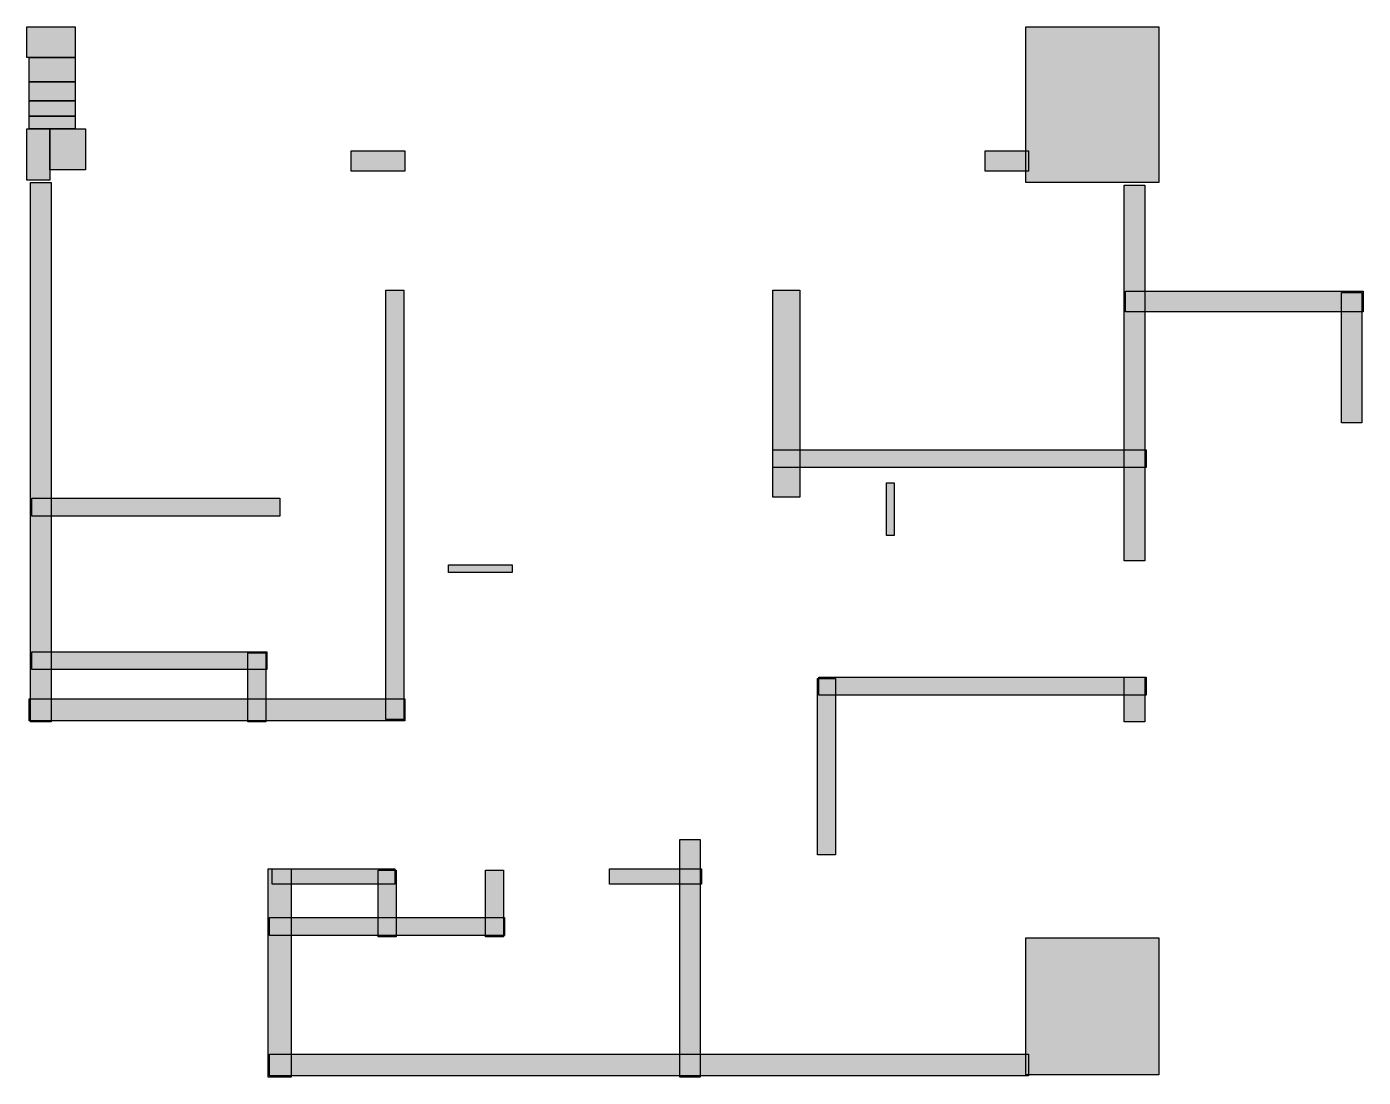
# Model space of a CAD drawing. Header units: centimetres. Extents: x 33 to 954, y 12 to 736.
import ezdxf

# ---------------------------------------------------------------- set-up
doc = ezdxf.new("R2010")
doc.units = ezdxf.units.CM
doc.layers.add('WALL', color=7, linetype='Continuous')

msp = doc.modelspace()

# ---------------------------------------------------------------- hatches: boundary and pattern name
at = {"layer": 'WALL'}
h = msp.add_hatch(color=256, dxfattribs=at)
h.dxf.hatch_style = 1
h.paths.add_polyline_path([(33.44, 735.68), (66.88, 735.68), (66.88, 714.56), (33.44, 714.56)])
h = msp.add_hatch(color=256, dxfattribs=at)
h.dxf.hatch_style = 1
h.paths.add_polyline_path([(721.6, 735.68), (813.12, 735.68), (813.12, 628.32), (721.6, 628.32)])
h = msp.add_hatch(color=256, dxfattribs=at)
h.dxf.hatch_style = 1
h.paths.add_polyline_path([(35.2, 714.56), (66.88, 714.56), (66.88, 697.84), (35.2, 697.84)])
h = msp.add_hatch(color=256, dxfattribs=at)
h.dxf.hatch_style = 1
h.paths.add_polyline_path([(35.2, 697.84), (66.88, 697.84), (66.88, 684.64), (35.2, 684.64)])
h = msp.add_hatch(color=256, dxfattribs=at)
h.dxf.hatch_style = 1
h.paths.add_polyline_path([(35.2, 684.64), (66.88, 684.64), (66.88, 674.08), (35.2, 674.08)])
h = msp.add_hatch(color=256, dxfattribs=at)
h.dxf.hatch_style = 1
h.paths.add_polyline_path([(35.2, 674.08), (66.88, 674.08), (66.88, 665.28), (35.2, 665.28)])
h = msp.add_hatch(color=256, dxfattribs=at)
h.dxf.hatch_style = 1
h.paths.add_polyline_path([(33.44, 665.28), (49.28, 665.28), (49.28, 630.08), (33.44, 630.08)])
h = msp.add_hatch(color=256, dxfattribs=at)
h.dxf.hatch_style = 1
h.paths.add_polyline_path([(49.28, 665.28), (73.92, 665.28), (73.92, 637.12), (49.28, 637.12)])
h = msp.add_hatch(color=256, dxfattribs=at)
h.dxf.hatch_style = 1
h.paths.add_polyline_path([(256.96, 650.32), (293.92, 650.32), (293.92, 636.24), (256.96, 636.24)])
h = msp.add_hatch(color=256, dxfattribs=at)
h.dxf.hatch_style = 1
h.paths.add_polyline_path([(693.44, 650.32), (723.36, 650.32), (723.36, 636.24), (693.44, 636.24)])
h = msp.add_hatch(color=256, dxfattribs=at)
h.dxf.hatch_style = 1
h.paths.add_polyline_path([(36.08, 628.32), (50.16, 628.32), (50.16, 256.96), (36.08, 256.96)])
h = msp.add_hatch(color=256, dxfattribs=at)
h.dxf.hatch_style = 1
h.paths.add_polyline_path([(789.36, 626.56), (803.44, 626.56), (803.44, 367.84), (789.36, 367.84)])
h = msp.add_hatch(color=256, dxfattribs=at)
h.dxf.hatch_style = 1
h.paths.add_polyline_path([(280.72, 554.4), (293.04, 554.4), (293.04, 258.72), (280.72, 258.72)])
h = msp.add_hatch(color=256, dxfattribs=at)
h.dxf.hatch_style = 1
h.paths.add_polyline_path([(547.36, 554.4), (565.84, 554.4), (565.84, 411.84), (547.36, 411.84)])
h = msp.add_hatch(color=256, dxfattribs=at)
h.dxf.hatch_style = 1
h.paths.add_polyline_path([(790.24, 553.52), (953.92, 553.52), (953.92, 539.44), (790.24, 539.44)])
h = msp.add_hatch(color=256, dxfattribs=at)
h.dxf.hatch_style = 1
h.paths.add_polyline_path([(938.96, 552.64), (953.04, 552.64), (953.04, 462.88), (938.96, 462.88)])
h = msp.add_hatch(color=256, dxfattribs=at)
h.dxf.hatch_style = 1
h.paths.add_polyline_path([(547.36, 444.4), (804.32, 444.4), (804.32, 432.08), (547.36, 432.08)])
h = msp.add_hatch(color=256, dxfattribs=at)
h.dxf.hatch_style = 1
h.paths.add_polyline_path([(625.68, 421.52), (630.96, 421.52), (630.96, 385.44), (625.68, 385.44)])
h = msp.add_hatch(color=256, dxfattribs=at)
h.dxf.hatch_style = 1
h.paths.add_polyline_path([(36.96, 410.96), (207.68, 410.96), (207.68, 398.64), (36.96, 398.64)])
h = msp.add_hatch(color=256, dxfattribs=at)
h.dxf.hatch_style = 1
h.paths.add_polyline_path([(323.84, 365.2), (367.84, 365.2), (367.84, 359.92), (323.84, 359.92)])
h = msp.add_hatch(color=256, dxfattribs=at)
h.dxf.hatch_style = 1
h.paths.add_polyline_path([(36.96, 305.36), (198.88, 305.36), (198.88, 293.04), (36.96, 293.04)])
h = msp.add_hatch(color=256, dxfattribs=at)
h.dxf.hatch_style = 1
h.paths.add_polyline_path([(185.68, 304.48), (198, 304.48), (198, 256.96), (185.68, 256.96)])
h = msp.add_hatch(color=256, dxfattribs=at)
h.dxf.hatch_style = 1
h.paths.add_polyline_path([(578.16, 286.88), (590.48, 286.88), (590.48, 165.44), (578.16, 165.44)])
h = msp.add_hatch(color=256, dxfattribs=at)
h.dxf.hatch_style = 1
h.paths.add_polyline_path([(579.04, 287.76), (804.32, 287.76), (804.32, 275.44), (579.04, 275.44)])
h = msp.add_hatch(color=256, dxfattribs=at)
h.dxf.hatch_style = 1
h.paths.add_polyline_path([(789.36, 287.76), (803.44, 287.76), (803.44, 256.96), (789.36, 256.96)])
h = msp.add_hatch(color=256, dxfattribs=at)
h.dxf.hatch_style = 1
h.paths.add_polyline_path([(35.2, 272.8), (293.92, 272.8), (293.92, 257.84), (35.2, 257.84)])
h = msp.add_hatch(color=256, dxfattribs=at)
h.dxf.hatch_style = 1
h.paths.add_polyline_path([(483.12, 176), (497.2, 176), (497.2, 12.32), (483.12, 12.32)])
h = msp.add_hatch(color=256, dxfattribs=at)
h.dxf.hatch_style = 1
h.paths.add_polyline_path([(199.76, 155.76), (215.6, 155.76), (215.6, 12.32), (199.76, 12.32)])
h = msp.add_hatch(color=256, dxfattribs=at)
h.dxf.hatch_style = 1
h.paths.add_polyline_path([(202.4, 155.76), (286.88, 155.76), (286.88, 145.2), (202.4, 145.2)])
h = msp.add_hatch(color=256, dxfattribs=at)
h.dxf.hatch_style = 1
h.paths.add_polyline_path([(275.44, 154.88), (287.76, 154.88), (287.76, 109.12), (275.44, 109.12)])
h = msp.add_hatch(color=256, dxfattribs=at)
h.dxf.hatch_style = 1
h.paths.add_polyline_path([(349.36, 154.88), (361.68, 154.88), (361.68, 109.12), (349.36, 109.12)])
h = msp.add_hatch(color=256, dxfattribs=at)
h.dxf.hatch_style = 1
h.paths.add_polyline_path([(434.72, 155.76), (498.08, 155.76), (498.08, 145.2), (434.72, 145.2)])
h = msp.add_hatch(color=256, dxfattribs=at)
h.dxf.hatch_style = 1
h.paths.add_polyline_path([(200.64, 122.32), (362.56, 122.32), (362.56, 110), (200.64, 110)])
h = msp.add_hatch(color=256, dxfattribs=at)
h.dxf.hatch_style = 1
h.paths.add_polyline_path([(721.6, 108.24), (813.12, 108.24), (813.12, 14.08), (721.6, 14.08)])
h = msp.add_hatch(color=256, dxfattribs=at)
h.dxf.hatch_style = 1
h.paths.add_polyline_path([(200.64, 28.16), (723.36, 28.16), (723.36, 13.2), (200.64, 13.2)])

# ---------------------------------------------------------------- linework, layer by layer
for points in [[(33.44, 735.68), (66.88, 735.68), (66.88, 714.56), (33.44, 714.56)], [(721.6, 735.68), (813.12, 735.68), (813.12, 628.32), (721.6, 628.32)], [(35.2, 714.56), (66.88, 714.56), (66.88, 697.84), (35.2, 697.84)], [(35.2, 697.84), (66.88, 697.84), (66.88, 684.64), (35.2, 684.64)], [(35.2, 684.64), (66.88, 684.64), (66.88, 674.08), (35.2, 674.08)], [(35.2, 674.08), (66.88, 674.08), (66.88, 665.28), (35.2, 665.28)], [(33.44, 665.28), (49.28, 665.28), (49.28, 630.08), (33.44, 630.08)], [(49.28, 665.28), (73.92, 665.28), (73.92, 637.12), (49.28, 637.12)], [(256.96, 650.32), (293.92, 650.32), (293.92, 636.24), (256.96, 636.24)], [(693.44, 650.32), (723.36, 650.32), (723.36, 636.24), (693.44, 636.24)], [(36.08, 628.32), (50.16, 628.32), (50.16, 256.96), (36.08, 256.96)], [(789.36, 626.56), (803.44, 626.56), (803.44, 367.84), (789.36, 367.84)], [(280.72, 554.4), (293.04, 554.4), (293.04, 258.72), (280.72, 258.72)], [(547.36, 554.4), (565.84, 554.4), (565.84, 411.84), (547.36, 411.84)], [(790.24, 553.52), (953.92, 553.52), (953.92, 539.44), (790.24, 539.44)], [(938.96, 552.64), (953.04, 552.64), (953.04, 462.88), (938.96, 462.88)], [(547.36, 444.4), (804.32, 444.4), (804.32, 432.08), (547.36, 432.08)], [(625.68, 421.52), (630.96, 421.52), (630.96, 385.44), (625.68, 385.44)], [(36.96, 410.96), (207.68, 410.96), (207.68, 398.64), (36.96, 398.64)], [(323.84, 365.2), (367.84, 365.2), (367.84, 359.92), (323.84, 359.92)], [(36.96, 305.36), (198.88, 305.36), (198.88, 293.04), (36.96, 293.04)], [(185.68, 304.48), (198, 304.48), (198, 256.96), (185.68, 256.96)], [(578.16, 286.88), (590.48, 286.88), (590.48, 165.44), (578.16, 165.44)], [(579.04, 287.76), (804.32, 287.76), (804.32, 275.44), (579.04, 275.44)], [(789.36, 287.76), (803.44, 287.76), (803.44, 256.96), (789.36, 256.96)], [(35.2, 272.8), (293.92, 272.8), (293.92, 257.84), (35.2, 257.84)], [(483.12, 176), (497.2, 176), (497.2, 12.32), (483.12, 12.32)], [(199.76, 155.76), (215.6, 155.76), (215.6, 12.32), (199.76, 12.32)], [(202.4, 155.76), (286.88, 155.76), (286.88, 145.2), (202.4, 145.2)], [(275.44, 154.88), (287.76, 154.88), (287.76, 109.12), (275.44, 109.12)], [(349.36, 154.88), (361.68, 154.88), (361.68, 109.12), (349.36, 109.12)], [(434.72, 155.76), (498.08, 155.76), (498.08, 145.2), (434.72, 145.2)], [(200.64, 122.32), (362.56, 122.32), (362.56, 110), (200.64, 110)], [(721.6, 108.24), (813.12, 108.24), (813.12, 14.08), (721.6, 14.08)], [(200.64, 28.16), (723.36, 28.16), (723.36, 13.2), (200.64, 13.2)]]:
    msp.add_lwpolyline(points, close=True, dxfattribs=at)

doc.saveas('drawing.dxf')
